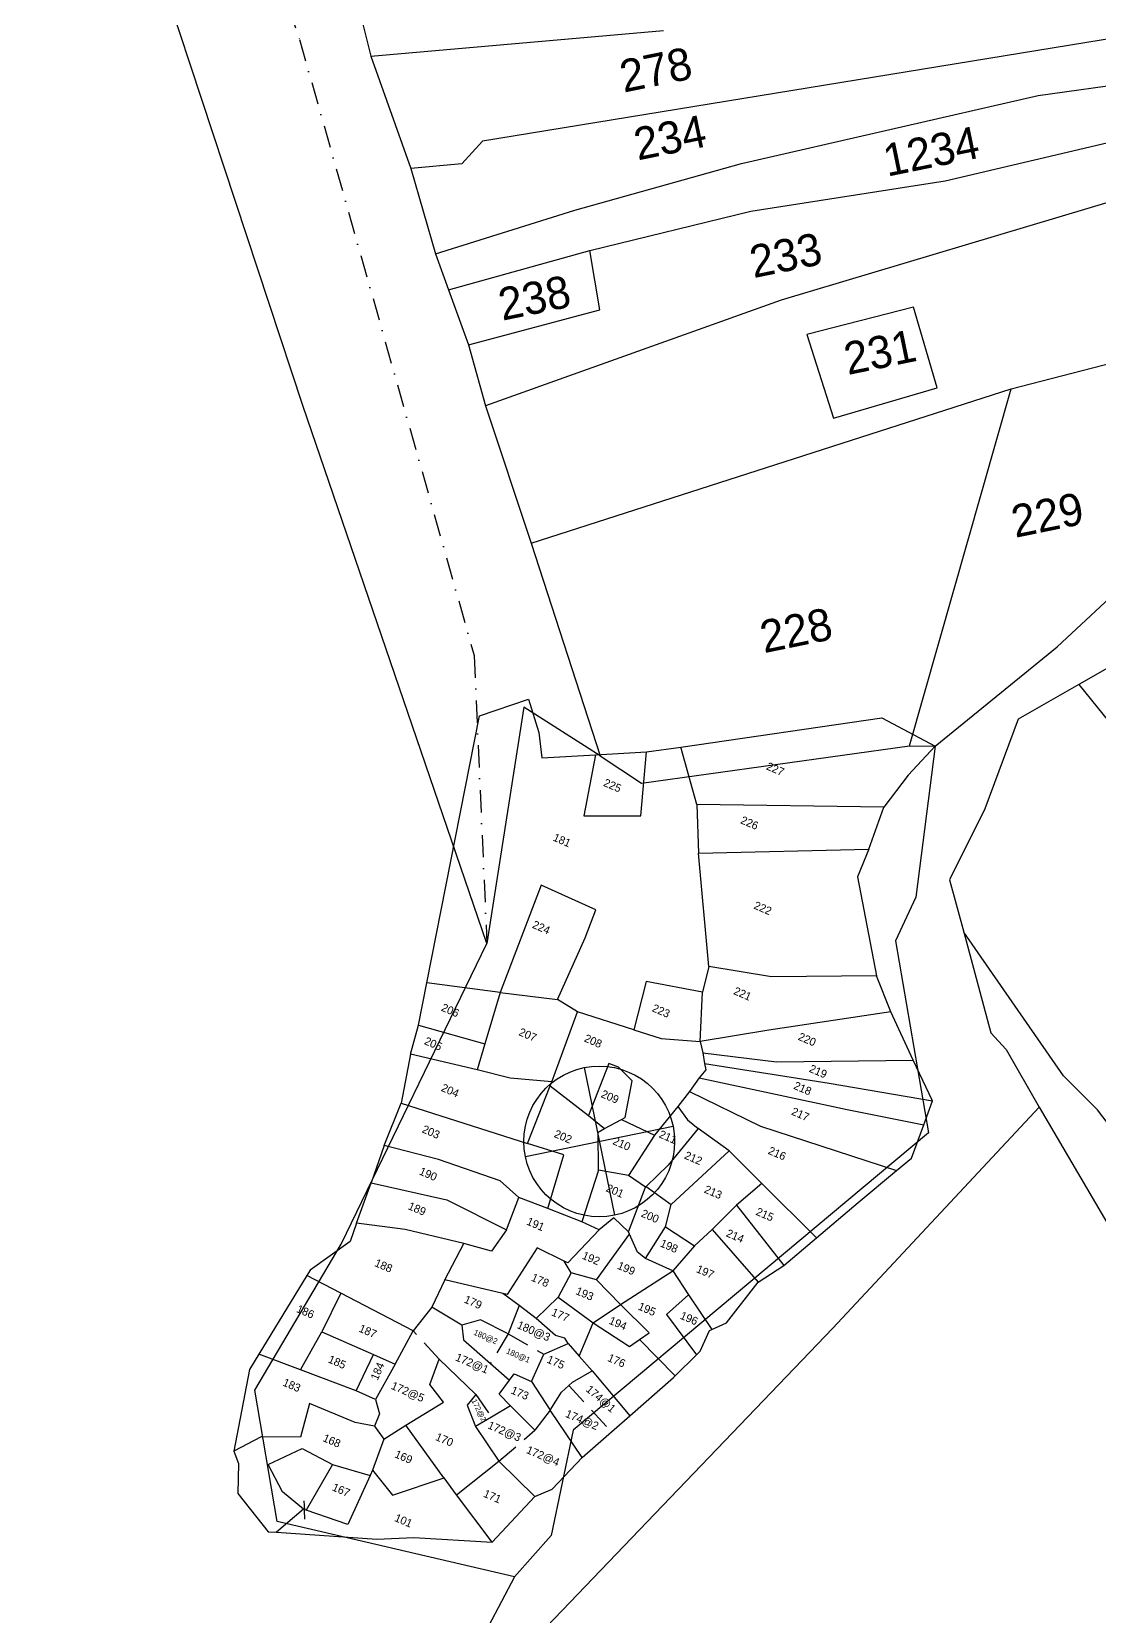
# Model space of a CAD drawing. Header units: metres. Extents: x 308938 to 313654, y 1921426 to 1925517.
# Drawn here: x 309752.7 to 309992.7, y 1921911.4 to 1922267.8 of the extents above; entities that cross this region are included whole.
import ezdxf

# ---------------------------------------------------------------- set-up
doc = ezdxf.new("R2010")
doc.units = ezdxf.units.M
doc.header["$MEASUREMENT"] = 0
doc.linetypes.add('DASHDOT', pattern=[1, 0.5, -0.25, 0, -0.25])
doc.linetypes.add('DASHED', pattern=[0.75, 0.5, -0.25])
for name, color, linetype in [('OFF', 1, 'Continuous'), ('OTHERS', 1, 'Continuous'), ('POLY_PARCEL', 6, 'Continuous'), ('POLY_SUBPARCEL', 6, 'DASHED'), ('POLY_WATER', 4, 'Continuous'), ('SYM_ARROW', 1, 'Continuous'), ('TEXT_PARCEL', 7, 'Continuous'), ('V_BOUND_LINE', 7, 'Continuous'), ('V_BOUND_STREAM_LINE', 7, 'DASHDOT')]:
    doc.layers.add(name, color=color, linetype=linetype)
doc.styles.get("Standard").update_dxf_attribs({"font": 'simplex.shx'})
doc.styles.add('TEXT_MAP', font='')
doc.styles.get('TEXT_MAP').set_extended_font_data('Kruti Dev 050')
doc.dimstyles.get("Standard").update_dxf_attribs({"dimtxt": 0.18, "dimasz": 0.18, "dimexe": 0.18, "dimexo": 0.0625, "dimgap": 0.09, "dimtad": 0, "dimtih": 1, "dimtoh": 1, "dimdec": 4, "dimzin": 0, "dimdsep": 46, "dimtxsty": 'Standard', "dimcen": 0.09, "dimadec": 0, "dimazin": 0, "dimtfac": 1, "dimtdec": 4, "dimtofl": 0, "dimtmove": 0, "dimatfit": 3, "dimfxl": 1, "dimtolj": 1, "dimtzin": 0, "dimarcsym": 0})

# ---------------------------------------------------------------- blocks, each defined once
blk = doc.blocks.new('TEXTARROW')
blk.add_leader([(0, 0), (8.7, 0)], dimstyle='Standard', override={"dimtxt": 2.5, "dimasz": 2.5, "dimexe": 1.25, "dimexo": 0.625, "dimgap": 0.625, "dimtad": 1, "dimtih": 0, "dimtoh": 0, "dimzin": 8, "dimcen": 2.5, "dimtofl": 1})

msp = doc.modelspace()

# ---------------------------------------------------------------- linework, layer by layer
at = {"layer": 'OFF'}
msp.add_line((309861.2, 1921920.28), (309839.33, 1921878.51), dxfattribs=at)
at = {"layer": 'OTHERS'}
for p, q in [((309876.88, 1922034.8), (309883.7, 1922001.59)), ((309863.69, 1922014.78), (309896.9, 1922021.6))]:
    msp.add_line(p, q, dxfattribs=at)
msp.add_circle((309880.29, 1922018.19), 16.95, dxfattribs=at)
at = {"layer": 'POLY_PARCEL'}
for p, q in [((309828.94, 1922262.36), (309894.73, 1922268.07)), ((310003.29, 1922267.59), (309854.06, 1922243.24)), ((309978.96, 1922253.44), (310002.71, 1922256.83)), ((309912.25, 1922238.16), (309978.96, 1922253.44)), ((309854.06, 1922243.24), (309849.35, 1922238.07)), ((309958.08, 1922234.27), (309998.23, 1922243.75)), ((309874.81, 1922227.71), (309912.25, 1922238.16)), ((309849.35, 1922238.07), (309837.89, 1922237.07)), ((309914.39, 1922227.49), (309958.08, 1922234.27)), ((309843.49, 1922217.83), (309874.81, 1922227.71)), ((309878.14, 1922218.59), (309914.39, 1922227.49)), ((309997.4, 1922230.21), (309921.18, 1922207.42)), ((309846.41, 1922209.76), (309878.14, 1922218.59)), ((309880.42, 1922205.27), (309878.14, 1922218.59)), ((309921.18, 1922207.42), (309854.7, 1922183.65)), ((309850.89, 1922197.4), (309880.42, 1922205.27)), ((309950.93, 1922205.84), (309926.94, 1922199.75)), ((309956.26, 1922187.7), (309950.93, 1922205.84)), ((309926.94, 1922199.75), (309933, 1922180.89)), ((309972.9, 1922187.5), (310009.07, 1922196.8)), ((309865.01, 1922152.79), (309972.9, 1922187.5)), ((309933, 1922180.89), (309956.26, 1922187.7)), ((309950.09, 1922107.19), (309972.9, 1922187.5)), ((309988.12, 1922120.96), (310002.09, 1922103.69)), ((309853.34, 1922113.97), (309864.35, 1922117.7)), ((309864.35, 1922117.7), (309866.71, 1922110.2)), ((309841.5, 1922053.9), (309853.34, 1922113.97)), ((309898.63, 1922106.92), (309943.83, 1922113.52)), ((309943.83, 1922113.52), (309955.86, 1922107.14)), ((309866.71, 1922110.2), (309867.39, 1922104.48)), ((309889.78, 1922098.78), (309950.09, 1922107.19)), ((309890.94, 1922105.8), (309898.63, 1922106.92)), ((309902.2, 1922094.01), (309898.63, 1922106.92)), ((309955.86, 1922107.14), (309949.75, 1922100.6)), ((309950.09, 1922107.19), (309955.86, 1922107.14)), ((309867.39, 1922104.48), (309879.44, 1922105.15)), ((309879.44, 1922105.15), (309876.81, 1922091.44)), ((309879.44, 1922105.15), (309890.94, 1922105.8)), ((309880.47, 1922104.92), (309889.78, 1922098.78)), ((309889.65, 1922091.44), (309890.94, 1922105.8)), ((309949.75, 1922100.6), (309944.25, 1922093.4)), ((309902.2, 1922094.01), (309902.61, 1922083.02)), ((309944.25, 1922093.4), (309902.2, 1922094.01)), ((309940.89, 1922083.97), (309944.25, 1922093.4)), ((309876.81, 1922091.44), (309889.65, 1922091.44)), ((309902.61, 1922083.02), (309940.89, 1922083.97)), ((309904.93, 1922057.58), (309902.61, 1922083.02)), ((309940.89, 1922083.97), (309938.35, 1922077.74)), ((309867.21, 1922075.88), (309858, 1922051.73)), ((309879.49, 1922070.29), (309867.21, 1922075.88)), ((309938.35, 1922077.74), (309942.63, 1922055.45)), ((309877.12, 1922063.98), (309879.49, 1922070.29)), ((309870.93, 1922050.09), (309877.12, 1922063.98)), ((309984.72, 1922032.92), (309962.24, 1922065.29)), ((309904.93, 1922057.58), (309903.54, 1922051.8)), ((309919, 1922055.21), (309904.93, 1922057.58)), ((309839.67, 1922044.32), (309841.5, 1922053.9)), ((309858, 1922051.73), (309841.5, 1922053.9)), ((309890.81, 1922054.14), (309888.03, 1922043.28)), ((309903.54, 1922051.8), (309890.81, 1922054.14)), ((309942.63, 1922055.45), (309919, 1922055.21)), ((309945.84, 1922047.36), (309942.63, 1922055.45)), ((309858, 1922051.73), (309854.53, 1922040.14)), ((309858, 1922051.73), (309870.93, 1922050.09)), ((309875.39, 1922047.33), (309870.93, 1922050.09)), ((309903.01, 1922040.71), (309903.54, 1922051.8)), ((309869.6, 1922031.57), (309875.39, 1922047.33)), ((309888.03, 1922043.28), (309875.39, 1922047.33)), ((309945.84, 1922047.36), (309918.39, 1922043.25)), ((309950.9, 1922036.48), (309945.84, 1922047.36)), ((309837.86, 1922037.82), (309839.67, 1922044.32)), ((309839.67, 1922044.32), (309854.53, 1922040.14)), ((309888.03, 1922043.28), (309894.24, 1922041.35)), ((309918.39, 1922043.25), (309903.01, 1922040.71)), ((309854.53, 1922040.14), (309852.8, 1922034.32)), ((309894.24, 1922041.35), (309903.01, 1922040.71)), ((309903.01, 1922040.71), (309903.61, 1922038.16)), ((309837.86, 1922037.82), (309835.71, 1922026.78)), ((309852.8, 1922034.32), (309837.86, 1922037.82)), ((309882.47, 1922035.7), (309877.84, 1922024.03)), ((309884.58, 1922034.94), (309882.47, 1922035.7)), ((309903.61, 1922038.16), (309920.14, 1922036.07)), ((309903.61, 1922038.16), (309903.95, 1922035.71)), ((309903.95, 1922035.71), (309931.97, 1922031.27)), ((309903.95, 1922035.71), (309904.24, 1922034.29)), ((309920.14, 1922036.07), (309950.9, 1922036.48)), ((309955.24, 1922027.33), (309950.9, 1922036.48)), ((309860.24, 1922032.46), (309852.8, 1922034.32)), ((309869.6, 1922031.57), (309860.24, 1922032.46)), ((309869.26, 1922030.72), (309869.6, 1922031.57)), ((309887.7, 1922031.85), (309884.58, 1922034.94)), ((309886.12, 1922023.55), (309887.7, 1922031.85)), ((309902.78, 1922032.53), (309900.6, 1922029.43)), ((309904.24, 1922034.29), (309902.78, 1922032.53)), ((309902.78, 1922032.53), (309936.07, 1922025.37)), ((309992.35, 1922025.34), (309984.72, 1922032.92)), ((309864.15, 1922017.77), (309869.26, 1922030.72)), ((309869.26, 1922030.72), (309877.84, 1922024.03)), ((309900.6, 1922029.43), (309897.95, 1922026.08)), ((309900.6, 1922029.43), (309916.56, 1922021.61)), ((309931.97, 1922031.27), (309955.24, 1922027.33)), ((309831.9, 1922017.25), (309835.71, 1922026.78)), ((309835.71, 1922026.78), (309864.15, 1922017.77)), ((309897.95, 1922026.08), (309892.72, 1922019.61)), ((309897.95, 1922026.08), (309900.12, 1922023.05)), ((309936.07, 1922025.37), (309953.26, 1922021.96)), ((309953.26, 1922021.96), (309955.24, 1922027.33)), ((309979.22, 1922025.89), (310004.45, 1921982.85)), ((310020.08, 1921988.49), (309992.35, 1922025.34)), ((309877.84, 1922024.03), (309881.43, 1922021.14)), ((309880.02, 1922020.3), (309881.43, 1922021.14)), ((309881.43, 1922021.14), (309885.26, 1922023.11)), ((309885.26, 1922023.11), (309886.12, 1922023.55)), ((309885.26, 1922023.11), (309892.72, 1922019.61)), ((309902.51, 1922021.13), (309895.76, 1922012.87)), ((309900.12, 1922023.05), (309902.51, 1922021.13)), ((309909.48, 1922016.08), (309902.51, 1922021.13)), ((309916.56, 1922021.61), (309947.13, 1922011.63)), ((309950.48, 1922014.42), (309953.26, 1922021.96)), ((309831.9, 1922017.25), (309829.03, 1922008.86)), ((309844.16, 1922014.16), (309831.9, 1922017.25)), ((309872.31, 1922015.15), (309864.15, 1922017.77)), ((309880.09, 1922011.74), (309880.02, 1922020.3)), ((309892.72, 1922019.61), (309886.85, 1922010.52)), ((309858.02, 1922009.34), (309844.16, 1922014.16)), ((309868.73, 1922003.13), (309872.31, 1922015.15)), ((309896.43, 1922004), (309909.48, 1922016.08)), ((309909.48, 1922016.08), (309916.87, 1922008.76)), ((309947.13, 1922011.63), (309950.48, 1922014.42)), ((309880.09, 1922011.74), (309876.36, 1922000.09)), ((309886.85, 1922010.52), (309880.09, 1922011.74)), ((309890.71, 1922007.93), (309886.85, 1922010.52)), ((309895.76, 1922012.87), (309890.87, 1922008.08)), ((309938.48, 1922004.43), (309947.13, 1922011.63)), ((309825.67, 1921999.79), (309829.03, 1922008.86)), ((309829.03, 1922008.86), (309846.04, 1922005.07)), ((309862.18, 1922005.55), (309858.02, 1922009.34)), ((309886.86, 1921997.9), (309890.71, 1922007.93)), ((309890.87, 1922008.08), (309890.71, 1922007.93)), ((309890.87, 1922008.08), (309896.43, 1922004)), ((309916.87, 1922008.76), (309911.15, 1922003.84)), ((309916.87, 1922008.76), (309929.16, 1921996.48)), ((309846.04, 1922005.07), (309859.41, 1921998.31)), ((309859.41, 1921998.31), (309862.18, 1922005.55)), ((309868.73, 1922003.13), (309862.18, 1922005.55)), ((309876.36, 1922000.09), (309868.73, 1922003.13)), ((309895.22, 1921998.99), (309896.43, 1922004)), ((309911.15, 1922003.84), (309905.65, 1921998.38)), ((309911.15, 1922003.84), (309921.8, 1921990.28)), ((309929.16, 1921996.48), (309938.48, 1922004.43)), ((309825.67, 1921999.79), (309824.25, 1921995.67)), ((309836.62, 1921998.41), (309825.67, 1921999.79)), ((309880.26, 1921998.35), (309876.36, 1922000.09)), ((309883.6, 1922001), (309880.26, 1921998.35)), ((309886.86, 1921997.9), (309883.6, 1922001)), ((309849.81, 1921995.27), (309836.62, 1921998.41)), ((309859.41, 1921998.31), (309856.03, 1921993.49)), ((309880.26, 1921998.35), (309873.19, 1921990.88)), ((309879.68, 1921987.04), (309887.09, 1921997.37)), ((309887.09, 1921997.37), (309886.86, 1921997.9)), ((309888.86, 1921993.26), (309887.09, 1921997.37)), ((309890.72, 1921991.9), (309895.22, 1921998.99)), ((309895.22, 1921998.99), (309901.73, 1921994.74)), ((309905.65, 1921998.38), (309901.73, 1921994.74)), ((309905.65, 1921998.38), (309916.03, 1921986.53)), ((309921.8, 1921990.28), (309929.16, 1921996.48)), ((309824.25, 1921995.67), (309815.29, 1921989.25)), ((309845.56, 1921987.03), (309849.81, 1921995.27)), ((309856.03, 1921993.49), (309849.81, 1921995.27)), ((309866.34, 1921994.23), (309859.55, 1921983.79)), ((309872.39, 1921991.27), (309866.34, 1921994.23)), ((309890.72, 1921991.9), (309888.86, 1921993.26)), ((309901.73, 1921994.74), (309896.86, 1921989.11)), ((309815.29, 1921989.25), (309814.56, 1921988.07)), ((309873.94, 1921988.66), (309871.05, 1921983.13)), ((309873.94, 1921988.66), (309872.39, 1921991.27)), ((309873.19, 1921990.88), (309872.39, 1921991.27)), ((309879.68, 1921987.04), (309873.94, 1921988.66)), ((309885.09, 1921981.51), (309896.86, 1921989.11)), ((309896.86, 1921989.11), (309890.72, 1921991.9)), ((309896.86, 1921989.11), (309900.33, 1921983.72)), ((309916.03, 1921986.53), (309921.8, 1921990.28)), ((309814.56, 1921988.07), (309803.7, 1921970.36)), ((309822.16, 1921984.1), (309814.56, 1921988.07)), ((309845.56, 1921987.03), (309842.62, 1921980.92)), ((309858.59, 1921984.02), (309845.56, 1921987.03)), ((309885.09, 1921981.51), (309879.68, 1921987.04)), ((309908.91, 1921977.43), (309916.03, 1921986.53)), ((309822.16, 1921984.1), (309817.9, 1921975.37)), ((309838.47, 1921975.58), (309822.16, 1921984.1)), ((309862.26, 1921981.26), (309858.59, 1921984.02)), ((309859.55, 1921983.79), (309858.59, 1921984.02)), ((309866.11, 1921978.38), (309871.05, 1921983.13)), ((309871.05, 1921983.13), (309878.92, 1921977.39)), ((309878.92, 1921977.39), (309885.09, 1921981.51)), ((309891.48, 1921975.12), (309885.09, 1921981.51)), ((309900.33, 1921983.72), (309895.41, 1921979.26)), ((309900.33, 1921983.72), (309905.61, 1921975.88)), ((309842.62, 1921980.92), (309838.47, 1921975.58)), ((309849.41, 1921976.84), (309842.62, 1921980.92)), ((309853.59, 1921978.08), (309849.41, 1921976.84)), ((309859.81, 1921974.9), (309853.59, 1921978.08)), ((309862.26, 1921981.26), (309859.81, 1921974.9)), ((309866.11, 1921978.38), (309862.26, 1921981.26)), ((309870.41, 1921974.58), (309866.11, 1921978.38)), ((309895.41, 1921979.26), (309902.12, 1921970.19)), ((309813.13, 1921966.85), (309817.9, 1921975.37)), ((309817.9, 1921975.37), (309829.49, 1921970.27)), ((309834.4, 1921968.1), (309838.47, 1921975.58)), ((309849.41, 1921976.84), (309849.74, 1921973.56)), ((309872.55, 1921973.96), (309870.41, 1921974.58)), ((309875.77, 1921969.92), (309878.92, 1921977.39)), ((309878.92, 1921977.39), (309887.06, 1921972.04)), ((309889.35, 1921973.65), (309891.48, 1921975.12)), ((309902.96, 1921971.02), (309905.09, 1921975.64)), ((309905.09, 1921975.64), (309905.61, 1921975.88)), ((309905.61, 1921975.88), (309908.91, 1921977.43)), ((309849.74, 1921973.56), (309855.81, 1921968.24)), ((309867.84, 1921970.35), (309873.31, 1921972.73)), ((309873.31, 1921972.73), (309872.55, 1921973.96)), ((309873.31, 1921972.73), (309875.77, 1921969.92)), ((309887.06, 1921972.04), (309889.35, 1921973.65)), ((309889.35, 1921973.65), (309897.34, 1921965.44)), ((309902.12, 1921970.19), (309902.96, 1921971.02)), ((309803.7, 1921970.36), (309801.66, 1921966.9)), ((309813.13, 1921966.85), (309803.7, 1921970.36)), ((309825.63, 1921962.11), (309829.49, 1921970.27)), ((309829.49, 1921970.27), (309834.4, 1921968.1)), ((309834.4, 1921968.1), (309829.97, 1921960.14)), ((309842.17, 1921963.51), (309844.28, 1921969.23)), ((309844.28, 1921969.23), (309852.55, 1921961.28)), ((309855.81, 1921968.24), (309860.11, 1921964.47)), ((309865.08, 1921964.16), (309867.84, 1921970.35)), ((309875.77, 1921969.92), (309878.7, 1921966.57)), ((309897.34, 1921965.44), (309902.12, 1921970.19)), ((309801.66, 1921966.9), (309798.1, 1921948.55)), ((309825.63, 1921962.11), (309813.13, 1921966.85)), ((309857.76, 1921961.33), (309860.11, 1921964.47)), ((309860.11, 1921964.47), (309861.18, 1921965.89)), ((309861.18, 1921965.89), (309865.08, 1921964.16)), ((309865.08, 1921964.16), (309869.25, 1921957.73)), ((309873.44, 1921963.29), (309874.27, 1921964.04)), ((309874.27, 1921964.04), (309878.7, 1921966.57)), ((309878.7, 1921966.57), (309887.19, 1921956.47)), ((309887.19, 1921956.47), (309897.01, 1921965.11)), ((309897.01, 1921965.11), (309897.34, 1921965.44)), ((309829.97, 1921960.14), (309825.63, 1921962.11)), ((309829.97, 1921960.14), (309830.89, 1921956.95)), ((309845.29, 1921959.52), (309842.17, 1921963.51)), ((309852.55, 1921961.28), (309850.57, 1921958.89)), ((309860.34, 1921958.73), (309857.76, 1921961.33)), ((309869.25, 1921957.73), (309871.81, 1921961.81)), ((309871.81, 1921961.81), (309873.44, 1921963.29)), ((309815.11, 1921959.27), (309813.1, 1921951.7)), ((309825.4, 1921954.98), (309815.11, 1921959.27)), ((309830.89, 1921956.95), (309829.78, 1921954.14)), ((309836.79, 1921954.41), (309845.29, 1921959.52)), ((309850.57, 1921958.89), (309852.49, 1921954.08)), ((309865.81, 1921953.22), (309860.34, 1921958.73)), ((309869.25, 1921957.73), (309865.81, 1921953.22)), ((309876.47, 1921947.13), (309869.25, 1921957.73)), ((309829.78, 1921954.14), (309825.4, 1921954.98)), ((309829.78, 1921954.14), (309831.86, 1921951.2)), ((309831.86, 1921951.2), (309836.79, 1921954.41)), ((309845.37, 1921942.54), (309836.79, 1921954.41)), ((309852.49, 1921954.08), (309857.71, 1921946.24)), ((309883.04, 1921952.85), (309887.19, 1921956.47)), ((309804.28, 1921951.76), (309798.1, 1921948.55)), ((309813.1, 1921951.7), (309804.28, 1921951.76)), ((309831.86, 1921951.2), (309829.26, 1921944.24)), ((309876.47, 1921947.13), (309883.04, 1921952.85)), ((309798.1, 1921948.55), (309799.14, 1921945.75)), ((309805.85, 1921945.55), (309813.49, 1921949.14)), ((309813.49, 1921949.14), (309820.32, 1921945.5)), ((309848.16, 1921938.69), (309857.71, 1921946.24)), ((309857.71, 1921946.24), (309865.83, 1921938.31)), ((309869.7, 1921939.98), (309876.47, 1921947.13)), ((309799.14, 1921945.75), (309798.98, 1921938.99)), ((309809.08, 1921939.37), (309805.85, 1921945.55)), ((309820.32, 1921945.5), (309814.4, 1921935.29)), ((309820.32, 1921945.5), (309828.74, 1921943.07)), ((309828.74, 1921943.07), (309823.74, 1921932.01)), ((309829.26, 1921944.24), (309828.74, 1921943.07)), ((309829.26, 1921944.24), (309833.82, 1921938.59)), ((309833.82, 1921938.59), (309845.39, 1921942.5)), ((309845.39, 1921942.5), (309845.37, 1921942.54)), ((309848.16, 1921938.69), (309845.39, 1921942.5)), ((309798.98, 1921938.99), (309805.82, 1921930.41)), ((309813.76, 1921935.51), (309809.08, 1921939.37)), ((309865.83, 1921938.31), (309869.7, 1921939.98)), ((309813.76, 1921935.51), (309807.68, 1921930.28)), ((309814.4, 1921935.29), (309813.76, 1921935.51)), ((309823.74, 1921932.01), (309814.4, 1921935.29)), ((309856.23, 1921928.08), (309848.16, 1921938.69)), ((309856.23, 1921928.08), (309865.83, 1921938.31)), ((309805.82, 1921930.41), (309807.68, 1921930.28)), ((309807.68, 1921930.28), (309830.28, 1921928.74)), ((309830.28, 1921928.74), (309838.58, 1921929.11)), ((309838.58, 1921929.11), (309856.23, 1921928.08))]:
    msp.add_line(p, q, dxfattribs=at)
at = {"layer": 'POLY_SUBPARCEL', "ltscale": 10}
for p, q in [((309844.28, 1921969.23), (309838.47, 1921975.58)), ((309859.81, 1921974.9), (309855.81, 1921968.24)), ((309859.81, 1921974.9), (309867.84, 1921970.35)), ((309852.55, 1921961.28), (309856.06, 1921956.19)), ((309873.44, 1921963.29), (309883.04, 1921952.85)), ((309860.34, 1921958.73), (309856.06, 1921956.19)), ((309856.06, 1921956.19), (309852.49, 1921954.08)), ((309857.71, 1921946.24), (309865.81, 1921953.22))]:
    msp.add_line(p, q, dxfattribs=at)
at = {"layer": 'POLY_WATER'}
for p, q in [((309813.64, 1922183.76), (309752.65, 1922368.36)), ((309821.77, 1922290.87), (309828.94, 1922262.36)), ((309828.94, 1922262.36), (309837.89, 1922237.07)), ((309837.89, 1922237.07), (309843.49, 1922217.83)), ((309843.49, 1922217.83), (309846.41, 1922209.76)), ((309846.41, 1922209.76), (309850.89, 1922197.4)), ((309850.89, 1922197.4), (309854.7, 1922183.65)), ((309855.01, 1922062.74), (309813.64, 1922183.76)), ((309854.7, 1922183.65), (309865.01, 1922152.79)), ((309983.26, 1922129.47), (310028.16, 1922171.34)), ((309865.01, 1922152.79), (309880.47, 1922104.92)), ((310017.65, 1922137.86), (309988.12, 1922120.96)), ((309955.86, 1922107.14), (309983.26, 1922129.47)), ((309988.12, 1922120.96), (309974.49, 1922113.16)), ((309863.34, 1922115.9), (309855.01, 1922062.74)), ((309880.47, 1922104.92), (309863.34, 1922115.9)), ((309974.49, 1922113.16), (309966.97, 1922093.03)), ((309955.86, 1922107.14), (309951.46, 1922073.11)), ((309966.97, 1922093.03), (309959.08, 1922077.02)), ((309959.08, 1922077.02), (309962.24, 1922065.29)), ((309951.46, 1922073.11), (309946.93, 1922063.33)), ((309962.24, 1922065.29), (309968.33, 1922042.63)), ((309946.93, 1922063.33), (309954.32, 1922020.15)), ((309968.33, 1922042.63), (309971.77, 1922038.89)), ((309971.77, 1922038.89), (309979.22, 1922025.89)), ((309932.79, 1921976.23), (309979.22, 1922025.89)), ((309954.32, 1922020.15), (309874.43, 1921953.25)), ((309853.33, 1921893.31), (309932.79, 1921976.23)), ((309874.43, 1921953.25), (309869.48, 1921929.57)), ((309869.48, 1921929.57), (309861.2, 1921920.28))]:
    msp.add_line(p, q, dxfattribs=at)
at = {"layer": 'V_BOUND_LINE'}
for p, q in [((309822.25, 1921995.11), (309855.01, 1922062.74)), ((309802.81, 1921962.27), (309822.25, 1921995.11)), ((309807.87, 1921932.68), (309802.81, 1921962.27)), ((309861.2, 1921920.28), (309807.87, 1921932.68))]:
    msp.add_line(p, q, dxfattribs=at)
at = {"layer": 'V_BOUND_STREAM_LINE', "ltscale": 10}
for p, q in [((309766.48, 1922397.2), (309812.89, 1922266.1)), ((309812.89, 1922266.1), (309852.17, 1922127.48)), ((309852.17, 1922127.48), (309855.01, 1922062.74))]:
    msp.add_line(p, q, dxfattribs=at)

# ---------------------------------------------------------------- block references
at = {"layer": 'SYM_ARROW', "yscale": 0.2364152985252942}
for p, xscale, zscale, rotation in [((309813.87, 1921937.32), 0.2364152985252942, 0.2364152985252942, 273.2975352295957), ((309813.87, 1921937.32), -0.2364152985252942, 0.2364152985252941, 93.29753522959571), ((309814.11, 1921933.22), 0.2364152985252942, 0.2364152985252942, 93.29753522959565)]:
    msp.add_blockref('TEXTARROW', p, dxfattribs=dict(at, xscale=xscale, zscale=zscale, rotation=rotation))

# ---------------------------------------------------------------- texts
at = {"layer": 'TEXT_PARCEL', "style": 'TEXT_MAP'}
for s, height, rotation, p in [('278', 7.265, 11.6001, (309885.78, 1922254.11)), ('234', 7.265, 11.6001, (309888.95, 1922238.85)), ('1234', 7.265, 11.6001, (309945.03, 1922235.2)), ('233', 7.265, 11.6001, (309914.99, 1922212.38)), ('238', 7.265, 11.6001, (309858.48, 1922202.8)), ('231', 7.265, 11.6001, (309936.19, 1922190.59)), ('229', 7.265, 11.6001, (309973.83, 1922153.96)), ('228', 7.265, 11.6001, (309917.32, 1922128.01)), ('227', 1.8, 336.688, (309917.69, 1922101.94)), ('225', 1.8, 336.688, (309881.06, 1922098.24)), ('226', 1.8, 336.688, (309911.89, 1922089.82)), ('181', 1.8, 336.688, (309869.72, 1922085.93)), ('222', 1.8, 336.688, (309914.88, 1922070.64)), ('224', 1.8, 336.688, (309865.06, 1922066.31)), ('221', 1.8, 336.688, (309910.32, 1922051.39)), ('206', 1.8, 336.688, (309844.59, 1922047.67)), ('223', 1.8, 336.688, (309892, 1922047.54)), ('207', 1.8, 336.688, (309862.03, 1922042.16)), ('208', 1.8, 336.688, (309876.73, 1922040.75)), ('220', 1.8, 336.688, (309924.84, 1922041.12)), ('205', 1.8, 336.688, (309840.77, 1922040.14)), ('219', 1.8, 336.688, (309927.32, 1922033.93)), ('218', 1.8, 336.688, (309923.83, 1922030.1)), ('204', 1.8, 336.688, (309844.57, 1922029.62)), ('209', 1.8, 336.688, (309880.52, 1922028.22)), ('217', 1.8, 336.688, (309923.33, 1922024.29)), ('203', 1.8, 336.688, (309840.26, 1922020.3)), ('202', 1.8, 336.688, (309869.96, 1922019.25)), ('210', 1.8, 336.688, (309883.14, 1922017.64)), ('211', 1.8, 336.688, (309893.56, 1922019.16)), ('212', 1.8, 336.688, (309899.26, 1922014.41)), ('216', 1.8, 336.688, (309918.1, 1922015.47)), ('190', 1.8, 336.688, (309839.63, 1922010.83)), ('201', 1.8, 336.688, (309881.65, 1922007.05)), ('213', 1.8, 336.688, (309903.72, 1922006.76)), ('189', 1.8, 336.688, (309837.13, 1922003.02)), ('215', 1.8, 336.688, (309915.34, 1922001.75)), ('191', 1.8, 336.688, (309863.78, 1921999.56)), ('200', 1.8, 336.688, (309889.53, 1922001.36)), ('198', 1.8, 336.688, (309893.81, 1921994.64)), ('214', 1.8, 336.688, (309908.66, 1921996.9)), ('192', 1.8, 336.688, (309876.26, 1921991.89)), ('188', 1.8, 336.688, (309829.6, 1921990.22)), ('199', 1.8, 336.688, (309884.19, 1921989.62)), ('197', 1.8, 336.688, (309901.94, 1921988.85)), ('178', 1.8, 336.688, (309864.82, 1921986.94)), ('193', 1.8, 336.688, (309874.83, 1921983.91)), ('179', 1.8, 336.688, (309849.72, 1921982.01)), ('195', 1.8, 336.688, (309888.85, 1921980.45)), ('186', 1.8, 336.688, (309812.01, 1921979.88)), ('177', 1.8, 336.688, (309869.36, 1921979.14)), ('194', 1.8, 336.688, (309882.3, 1921977.25)), ('196', 1.8, 336.688, (309898.29, 1921978.38)), ('187', 1.8, 336.688, (309826.05, 1921975.48)), ('180@2', 1.3, 336.688, (309851.91, 1921974.76)), ('180@3', 1.8, 336.688, (309861.63, 1921976.27)), ('180@1', 1.3, 336.688, (309859.24, 1921970.58)), ('185', 1.8, 336.688, (309819.15, 1921968.54)), ('184', 1.8, 66.688, (309830.44, 1921964.31)), ('172@1', 1.8, 336.688, (309847.77, 1921969)), ('175', 1.8, 336.688, (309868.34, 1921968.51)), ('176', 1.8, 336.688, (309881.99, 1921968.87)), ('183', 1.8, 336.688, (309808.94, 1921963.34)), ('172@5', 1.8, 336.688, (309833.31, 1921962.6)), ('172@2', 1.2, 295.8284, (309851.53, 1921959.9)), ('173', 1.8, 336.688, (309860.26, 1921961.57)), ('174@1', 1.8, 319.1275, (309877.13, 1921962.17)), ('174@2', 1.8, 336.688, (309872.5, 1921956.3)), ('172@3', 1.8, 336.688, (309855.04, 1921953.72)), ('168', 1.8, 336.688, (309817.96, 1921950.84)), ('170', 1.8, 336.688, (309843.28, 1921951.1)), ('172@4', 1.8, 336.688, (309863.71, 1921948.17)), ('169', 1.8, 336.688, (309834.1, 1921947.21)), ('167', 1.8, 336.688, (309820.06, 1921939.77)), ('171', 1.8, 336.688, (309854.06, 1921938.33)), ('101', 1.8, 336.688, (309834.08, 1921932.88))]:
    msp.add_text(s, height=height, rotation=rotation, dxfattribs=at).set_placement(p)

doc.saveas('drawing.dxf')
